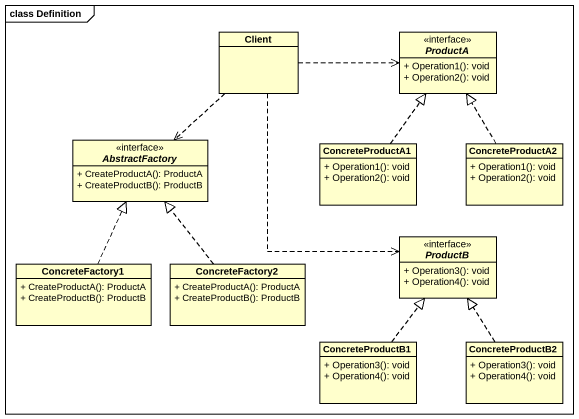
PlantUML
@startuml
mainframe class Definition
hide circle
hide empty members
skinparam classAttributeIconSize 0
class Client
interface ProductA {
  + Operation1(): void
  + Operation2(): void
}
interface AbstractFactory {
  + CreateProductA(): ProductA
  + CreateProductB(): ProductB
}
class ConcreteProductA1 {
  + Operation1(): void
  + Operation2(): void
}
class ConcreteProductA2 {
  + Operation1(): void
  + Operation2(): void
}
interface ProductB {
  + Operation3(): void
  + Operation4(): void
}
class ConcreteFactory1 {
  + CreateProductA(): ProductA
  + CreateProductB(): ProductB
}
class ConcreteFactory2 {
  + CreateProductA(): ProductA
  + CreateProductB(): ProductB
}
class ConcreteProductB1 {
  + Operation3(): void
  + Operation4(): void
}
class ConcreteProductB2 {
  + Operation3(): void
  + Operation4(): void
}
Client .right.> ProductA
Client ..> AbstractFactory
Client ..> ProductB
ConcreteProductA1 .up.|> ProductA
ConcreteProductA2 .up.|> ProductA
ConcreteFactory1 .up.|> AbstractFactory
ConcreteFactory2 .up.|> AbstractFactory
ConcreteProductB1 .up.|> ProductB
ConcreteProductB2 .up.|> ProductB
@enduml
